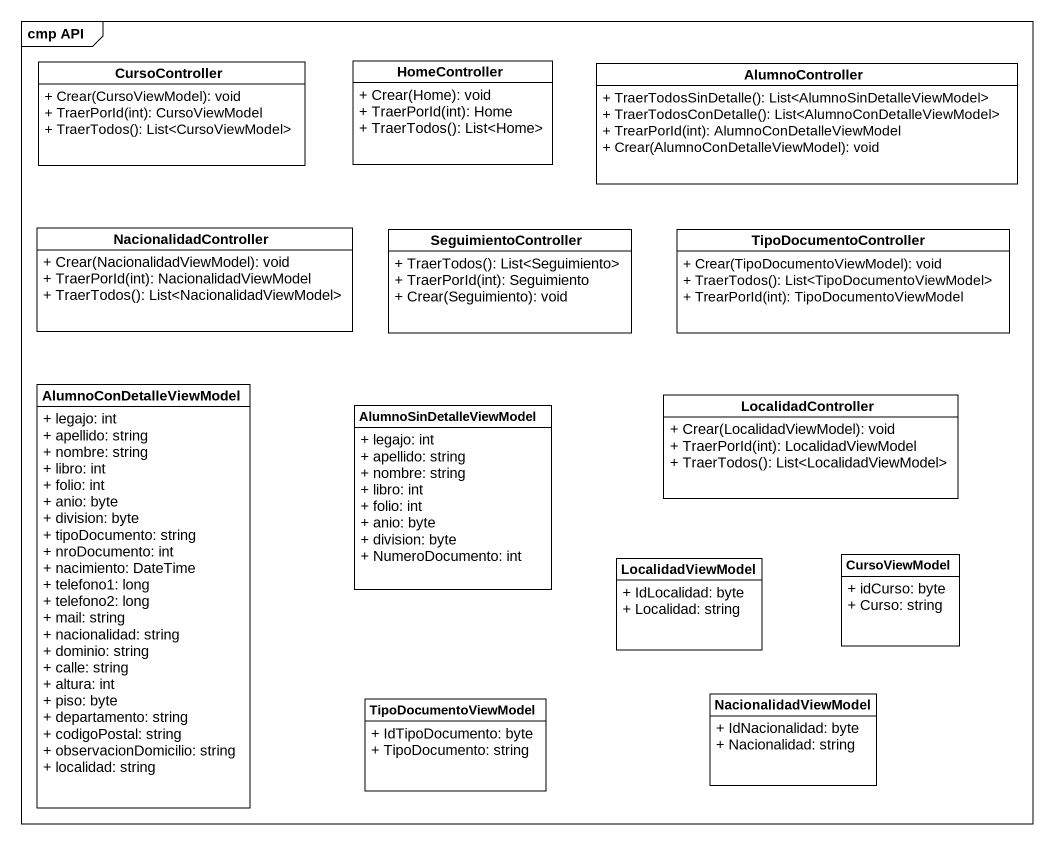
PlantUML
@startuml
mainframe cmp API
hide circle
hide empty members
skinparam classAttributeIconSize 0
class CursoController {
  + Crear(CursoViewModel): void
  + TraerPorId(int): CursoViewModel
  + TraerTodos(): List<CursoViewModel>
}
class HomeController {
  + Crear(Home): void
  + TraerPorId(int): Home
  + TraerTodos(): List<Home>
}
class AlumnoController {
  + TraerTodosSinDetalle(): List<AlumnoSinDetalleViewModel>
  + TraerTodosConDetalle(): List<AlumnoConDetalleViewModel>
  + TrearPorId(int): AlumnoConDetalleViewModel
  + Crear(AlumnoConDetalleViewModel): void
}
class NacionalidadController {
  + Crear(NacionalidadViewModel): void
  + TraerPorId(int): NacionalidadViewModel
  + TraerTodos(): List<NacionalidadViewModel>
}
class SeguimientoController {
  + TraerTodos(): List<Seguimiento>
  + TraerPorId(int): Seguimiento
  + Crear(Seguimiento): void
}
class TipoDocumentoController {
  + Crear(TipoDocumentoViewModel): void
  + TraerTodos(): List<TipoDocumentoViewModel>
  + TrearPorId(int): TipoDocumentoViewModel
}
class AlumnoConDetalleViewModel {
  + legajo: int
  + apellido: string
  + nombre: string
  + libro: int
  + folio: int
  + anio: byte
  + division: byte
  + tipoDocumento: string
  + nroDocumento: int
  + nacimiento: DateTime
  + telefono1: long
  + telefono2: long
  + mail: string
  + nacionalidad: string
  + dominio: string
  + calle: string
  + altura: int
  + piso: byte
  + departamento: string
  + codigoPostal: string
  + observacionDomicilio: string
  + localidad: string
}
class AlumnoSinDetalleViewModel {
  + legajo: int
  + apellido: string
  + nombre: string
  + libro: int
  + folio: int
  + anio: byte
  + division: byte
  + NumeroDocumento: int
}
class LocalidadController {
  + Crear(LocalidadViewModel): void
  + TraerPorId(int): LocalidadViewModel
  + TraerTodos(): List<LocalidadViewModel>
}
class LocalidadViewModel {
  + IdLocalidad: byte
  + Localidad: string
}
class CursoViewModel {
  + idCurso: byte
  + Curso: string
}
class TipoDocumentoViewModel {
  + IdTipoDocumento: byte
  + TipoDocumento: string
}
class NacionalidadViewModel {
  + IdNacionalidad: byte
  + Nacionalidad: string
}
@enduml
